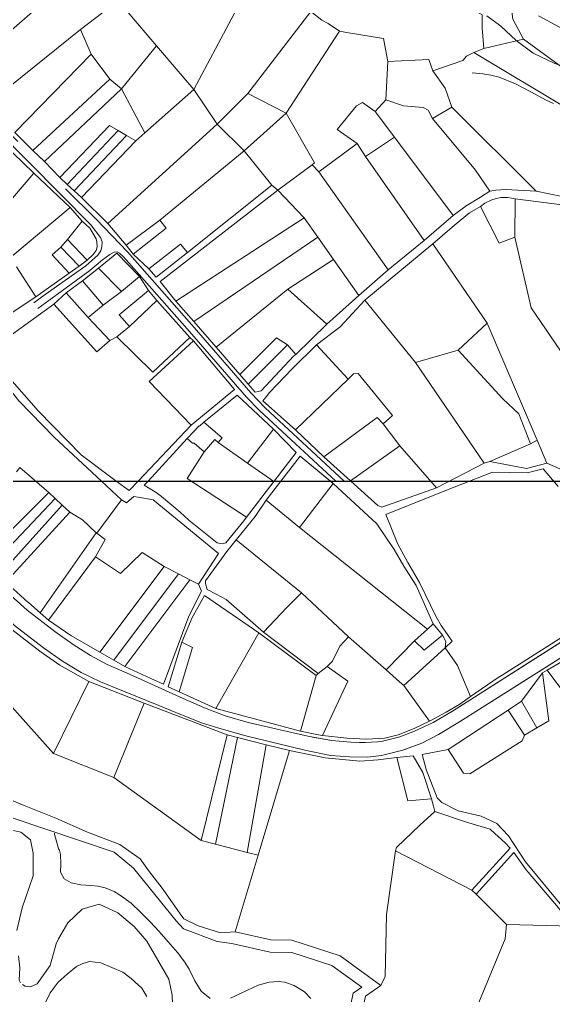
# Model space of a CAD drawing. Header units: metres. Extents: x 548946 to 557077, y 1838800 to 1845419.
# Drawn here: x 552452 to 552785, y 1839679 to 1840288 of the extents above; entities that cross this region are included whole.
import ezdxf

# ---------------------------------------------------------------- set-up
doc = ezdxf.new("R2010")
doc.units = ezdxf.units.M
doc.header["$LTSCALE"] = 28
doc.linetypes.add('MEDIUM_DASHED', pattern=[4.5, 3, -1.5])
for name, color, linetype, lineweight in [('1', 7, 'Continuous', 13), ('10', 7, 'Continuous', 13), ('2', 7, 'Continuous', 13), ('22', 7, 'Continuous', 13), ('60', 7, 'Continuous', 25)]:
    doc.layers.add(name, color=color, linetype=linetype, lineweight=lineweight)

msp = doc.modelspace()

# ---------------------------------------------------------------- linework, layer by layer
at = {"layer": '1'}
for points in [[(552968.54, 1840129.64), (552970.62, 1840135.64), (552971.24, 1840151), (552968.68, 1840164.7), (552963, 1840177.41), (552956.86, 1840188.39), (552947.02, 1840203.49), (552938.03, 1840212.07), (552924.9, 1840221.88), (552916.03, 1840228.28), (552904.85, 1840235.59), (552891.54, 1840241.1), (552879.54, 1840244.18), (552850.12, 1840247.9), (552833.99, 1840249.61), (552818.1, 1840251.6), (552801.41, 1840254.92), (552785.91, 1840260.33), (552772.38, 1840266.72), (552761.77, 1840274.74), (552752.25, 1840283.53), (552743.38, 1840289.93)], [(552775.74, 1840290.11), (552791.48, 1840281.57), (552811.42, 1840271.89), (552825.95, 1840267.69), (552831.69, 1840266.37), (552839.71, 1840264.39), (552844.82, 1840262.87), (552852.44, 1840260.98), (552857.35, 1840260.09), (552864.57, 1840258.28), (552869.37, 1840257.25), (552877.13, 1840255.25), (552882.19, 1840254.24), (552892.06, 1840251.95), (552898.91, 1840249.97), (552906.22, 1840247.39), (552913.38, 1840244.93), (552918.64, 1840243.3), (552923.72, 1840240.87), (552931.56, 1840236.92)], [(552734.32, 1840254.47), (552741, 1840253.78), (552746.02, 1840253.03), (552751.1, 1840251.77), (552761.32, 1840247.56), (552770.97, 1840242.64), (552780.38, 1840237.44), (552785.03, 1840235.35)], [(552445.26, 1839782.74), (552452.82, 1839781.23), (552458.87, 1839776.31), (552460.38, 1839767.99), (552460.38, 1839753.99), (552453.57, 1839733.94), (552450.17, 1839719.94)], [(552453.73, 1839686.13), (552455.46, 1839685.14), (552458.87, 1839684.76), (552463.02, 1839686.65), (552470.96, 1839698), (552474.81, 1839711.58), (552476.26, 1839714.66), (552482.15, 1839724.64), (552491.05, 1839733.14), (552501.71, 1839736.27), (552513.31, 1839730.95), (552523.46, 1839722.36), (552531.34, 1839713.27), (552545.13, 1839689.41), (552547.21, 1839679.54), (552547.58, 1839669.22), (552547.86, 1839665.49)], [(552451.31, 1839704.05), (552452.06, 1839696.49), (552451.68, 1839688.92), (552452.57, 1839687.14)], [(552466.65, 1839672.13), (552471.14, 1839680.95), (552476, 1839687.6), (552481.69, 1839692.65), (552487.55, 1839697.32), (552491.37, 1839699.18), (552495.66, 1839700.43), (552502.62, 1839699.77), (552516.41, 1839693.87), (552521.66, 1839689.9), (552528.31, 1839683.87), (552531.35, 1839678.61)]]:
    msp.add_lwpolyline(points, dxfattribs=at)
at = {"layer": '10'}
for p, q in [((552560.67, 1840244.13), (552602.64, 1840322.99)), ((552413.61, 1840252.22), (552478.04, 1840308.39)), ((552503.84, 1840292.04), (552489.94, 1840281.49)), ((552633.71, 1840292.77), (552594.27, 1840241.58)), ((552431.89, 1840234.85), (552489.94, 1840281.49)), ((552496.67, 1840266.04), (552489.94, 1840281.49)), ((552618.33, 1840229.39), (552651.48, 1840280.38)), ((552515.61, 1840244.44), (552537.32, 1840271.34)), ((552560.67, 1840244.13), (552537.32, 1840271.34)), ((552766.27, 1840275.5), (552741.54, 1840269.65)), ((552766.27, 1840275.5), (552804.09, 1840247.96)), ((552449.07, 1840217.27), (552496.67, 1840266.04)), ((552496.67, 1840266.04), (552508.25, 1840250.55)), ((552741.54, 1840269.65), (552735.24, 1840267.22)), ((552680.43, 1840237.69), (552681.75, 1840261.53)), ((552460.17, 1840206.16), (552508.25, 1840250.55)), ((552508.25, 1840250.55), (552515.61, 1840244.44)), ((552467.46, 1840199.21), (552515.61, 1840244.44)), ((552530.12, 1840217.18), (552515.61, 1840244.44)), ((552594.27, 1840241.58), (552575.33, 1840222.48)), ((552618.33, 1840229.39), (552594.27, 1840241.58)), ((552673.81, 1840230.46), (552680.43, 1840237.69)), ((552592.06, 1840205.78), (552618.33, 1840229.39)), ((552709.48, 1840225.93), (552721.69, 1840233.13)), ((552721.69, 1840233.13), (552774.26, 1840180.75)), ((552507.13, 1840160.61), (552575.33, 1840222.48)), ((552575.33, 1840222.48), (552592.06, 1840205.78)), ((552460.17, 1840206.16), (552449.07, 1840217.27)), ((552481.66, 1840184.92), (552513.57, 1840218.53)), ((552513.57, 1840218.53), (552518.74, 1840215.48)), ((552524.45, 1840212.15), (552530.12, 1840217.18)), ((552486.13, 1840180.92), (552518.74, 1840215.48)), ((552490.54, 1840176.74), (552524.45, 1840212.15)), ((552518.74, 1840215.48), (552524.45, 1840212.15)), ((552662.5, 1840210.51), (552667.71, 1840202.25)), ((552685.79, 1840214.41), (552722.5, 1840165.48)), ((552460.82, 1840191.92), (552447.68, 1840204.6)), ((552467.46, 1840199.21), (552460.17, 1840206.16)), ((552539.41, 1840162.57), (552592.06, 1840205.78)), ((552592.06, 1840205.78), (552609.39, 1840184.46)), ((552477.06, 1840189.29), (552467.46, 1840199.21)), ((552667.71, 1840202.25), (552704.32, 1840149.96)), ((552460.82, 1840191.92), (552483.44, 1840170.6)), ((552612.99, 1840181.4), (552634.52, 1840197.24)), ((552638.58, 1840192.74), (552681.82, 1840131.7)), ((552481.66, 1840184.92), (552477.06, 1840189.29)), ((552486.13, 1840180.92), (552481.66, 1840184.92)), ((552490.54, 1840176.74), (552486.13, 1840180.92)), ((552556.68, 1840142.52), (552609.39, 1840184.46)), ((552609.39, 1840184.46), (552612.99, 1840181.4)), ((552612.99, 1840181.4), (552629.49, 1840164.05)), ((552774.26, 1840180.75), (552803.94, 1840174.7)), ((552507.13, 1840160.61), (552490.54, 1840176.74)), ((552760.95, 1840151.95), (552761.06, 1840175.97)), ((552483.44, 1840170.6), (552446.59, 1840139.55)), ((552483.44, 1840170.6), (552491.08, 1840162.11)), ((552481.8, 1840150.64), (552491.08, 1840162.11)), ((552518.56, 1840147.03), (552539.41, 1840162.57)), ((552549.48, 1840112.21), (552629.49, 1840164.05)), ((552704.32, 1840149.96), (552722.5, 1840165.48)), ((552518.56, 1840147.03), (552507.13, 1840160.61)), ((552481.8, 1840150.64), (552477.7, 1840145.9)), ((552494.06, 1840137.74), (552481.8, 1840150.64)), ((552560.64, 1840099.52), (552638.04, 1840151.95)), ((552681.82, 1840131.7), (552704.32, 1840149.96)), ((552489.2, 1840134.07), (552477.7, 1840145.9)), ((552518.56, 1840147.03), (552522.78, 1840141.46)), ((552667.26, 1840112.79), (552709.78, 1840147.94)), ((552709.78, 1840147.94), (552743.63, 1840098.36)), ((552494.06, 1840137.74), (552489.2, 1840134.07)), ((552522.78, 1840141.46), (552532.54, 1840132.31)), ((552619.25, 1840119.53), (552647.83, 1840138.1)), ((552647.83, 1840138.1), (552663.53, 1840115.72)), ((552462.12, 1840114.93), (552450.14, 1840133.52)), ((552489.2, 1840134.07), (552482.94, 1840129.67)), ((552491.15, 1840124.81), (552501.31, 1840132.68)), ((552501.31, 1840132.68), (552515.66, 1840118.26)), ((552681.82, 1840131.7), (552663.53, 1840115.72)), ((552482.94, 1840129.67), (552462.12, 1840114.93)), ((552480.98, 1840117.37), (552491.15, 1840124.81)), ((552491.15, 1840124.81), (552504.2, 1840109.76)), ((552515.66, 1840118.26), (552526.73, 1840127.57)), ((552526.73, 1840127.57), (552532.4, 1840118.83)), ((552532.4, 1840118.83), (552537.69, 1840112.64)), ((552574.7, 1840083.53), (552619.25, 1840119.53)), ((552643.67, 1840097.8), (552619.25, 1840119.53)), ((552462.12, 1840114.93), (552447.41, 1840105.01)), ((552473.28, 1840110.18), (552480.98, 1840117.37)), ((552480.98, 1840117.37), (552494.8, 1840101.95)), ((552504.2, 1840109.76), (552515.66, 1840118.26)), ((552537.69, 1840112.64), (552520.49, 1840096.28)), ((552558.25, 1840089.45), (552537.69, 1840112.64)), ((552663.53, 1840115.72), (552643.67, 1840097.8)), ((552667.26, 1840112.79), (552698.92, 1840073.83)), ((552494.8, 1840101.95), (552504.2, 1840109.76)), ((552494.8, 1840101.95), (552508.26, 1840087.55)), ((552520.49, 1840096.28), (552512.71, 1840089.82)), ((552560.64, 1840099.52), (552574.7, 1840083.53)), ((552624.2, 1840078.99), (552643.67, 1840097.8)), ((552725.54, 1840081.52), (552743.63, 1840098.36)), ((552512.71, 1840089.82), (552508.26, 1840087.55)), ((552558.25, 1840089.45), (552560.39, 1840087.41)), ((552574.7, 1840083.53), (552589.41, 1840066.35)), ((552594.57, 1840060.38), (552619, 1840084.87)), ((552619, 1840084.87), (552624.2, 1840078.99)), ((552637.21, 1840084.83), (552656.9, 1840063.52)), ((552589.41, 1840066.35), (552594.57, 1840060.38)), ((552624.14, 1840031.98), (552656.9, 1840063.52)), ((552525.97, 1840000), (552559.06, 1840034.91)), ((552689.16, 1840021.94), (552678.73, 1840035.59)), ((552624.42, 1840017.75), (552610.44, 1840032.43)), ((552624.14, 1840031.98), (552641.84, 1840015.07)), ((552532.13, 1840000), (552556.56, 1840026.49)), ((552575.93, 1840024), (552594.2, 1840011.14)), ((552712.12, 1839995.71), (552689.16, 1840021.94)), ((552774.81, 1840025.58), (552780.95, 1840011.24)), ((552626.94, 1840015.48), (552614.95, 1840000)), ((552626.94, 1840015.48), (552645.88, 1840000)), ((552626.94, 1840015.48), (552647.6, 1839998.59)), ((552780.95, 1840011.24), (552815.24, 1839996.12)), ((552503.02, 1840000), (552515.51, 1839988.37)), ((552529.76, 1839997.43), (552532.13, 1840000)), ((552614.95, 1840000), (552605.76, 1839988.13)), ((552647.6, 1839998.59), (552626.6, 1839970.97)), ((552647.6, 1839998.59), (552646.05, 1840000)), ((552658.37, 1840000.2), (552658.59, 1840000)), ((552428.36, 1839951.15), (552470.3, 1839992.98)), ((552470.3, 1839992.98), (552474.25, 1839989.2)), ((552433.18, 1839945.98), (552474.25, 1839989.2)), ((552438.5, 1839940.43), (552478.56, 1839985.06)), ((552474.25, 1839989.2), (552478.56, 1839985.06)), ((552478.56, 1839985.06), (552483.33, 1839980.53)), ((552515.51, 1839988.37), (552500.07, 1839967.49)), ((552605.76, 1839988.13), (552626.6, 1839970.97)), ((552443.41, 1839936.99), (552483.33, 1839980.53)), ((552591.85, 1839975.14), (552580.64, 1839961.46)), ((552464.75, 1839917.95), (552499.72, 1839967.82)), ((552500.07, 1839967.49), (552499.72, 1839967.82)), ((552626.6, 1839970.97), (552706.37, 1839907.73)), ((552587.06, 1839963.34), (552581.24, 1839956.06)), ((552587.06, 1839963.34), (552627.8, 1839930.3)), ((552576, 1839954.81), (552563.56, 1839935.8)), ((552470.02, 1839913.34), (552499.4, 1839952.87)), ((552542.25, 1839946.8), (552502.06, 1839893.34)), ((552510.74, 1839888.37), (552551.14, 1839942.21)), ((552542.25, 1839946.8), (552551.14, 1839942.21)), ((552551.14, 1839942.21), (552558.25, 1839938.54)), ((552627.8, 1839930.3), (552657.24, 1839902.89)), ((552457.48, 1839924.3), (552464.75, 1839917.95)), ((552464.75, 1839917.95), (552470.02, 1839913.34)), ((552601.29, 1839905.41), (552574.41, 1839858.26)), ((552601.29, 1839905.41), (552636.98, 1839878.85)), ((552604.1, 1839905.86), (552638.13, 1839880.06)), ((552710.06, 1839911.1), (552706.37, 1839907.73)), ((552715.8, 1839903.96), (552710.06, 1839911.1)), ((552410.86, 1839899.65), (552473.17, 1839830.08)), ((552553.09, 1839899.55), (552544.66, 1839871.74)), ((552657.24, 1839902.89), (552680.55, 1839882.36)), ((552680.55, 1839882.36), (552698.3, 1839900.35)), ((552502.06, 1839893.34), (552510.74, 1839888.37)), ((552717.41, 1839896.14), (552691.68, 1839872.55)), ((552781.15, 1839882.03), (552804.65, 1839895.95)), ((552638.13, 1839880.06), (552643.75, 1839884.37)), ((552778.23, 1839880.37), (552781.15, 1839882.03)), ((552495.23, 1839875.04), (552473.17, 1839830.08)), ((552495.23, 1839875.04), (552529.63, 1839861.53)), ((552636.98, 1839878.85), (552627.17, 1839844.17)), ((552636.98, 1839878.85), (552638.13, 1839880.06)), ((552765.13, 1839862.76), (552778.23, 1839880.37)), ((552544.66, 1839871.74), (552551.49, 1839868.64)), ((552551.49, 1839868.64), (552574.41, 1839858.26)), ((552529.63, 1839861.53), (552510.73, 1839815.15)), ((552529.63, 1839861.53), (552581.49, 1839841.86)), ((552756.82, 1839857.18), (552719.36, 1839832.73)), ((552756.82, 1839857.18), (552765.13, 1839862.76)), ((552766.87, 1839841.66), (552756.82, 1839857.18)), ((552765.13, 1839862.76), (552774.61, 1839846.19)), ((552766.87, 1839841.66), (552774.61, 1839846.19)), ((552581.49, 1839841.86), (552565.2, 1839776.05)), ((552587.94, 1839840.19), (552574.25, 1839773.71)), ((552581.49, 1839841.86), (552587.94, 1839840.19)), ((552587.94, 1839840.19), (552605.77, 1839835.57)), ((552639.45, 1839841.71), (552640.95, 1839841.41)), ((552605.77, 1839835.57), (552593.88, 1839768.51)), ((552605.77, 1839835.57), (552620.33, 1839831.96)), ((552703.16, 1839829.61), (552719.36, 1839832.73)), ((552473.17, 1839830.08), (552510.73, 1839815.15)), ((552620.33, 1839831.96), (552600.75, 1839766.79)), ((552687.33, 1839827.64), (552697.47, 1839828.79)), ((552565.2, 1839776.05), (552510.73, 1839815.15)), ((552565.2, 1839776.05), (552574.25, 1839773.71)), ((552574.25, 1839773.71), (552593.88, 1839768.51)), ((552600.75, 1839766.79), (552586.39, 1839719.01)), ((552593.88, 1839768.51), (552600.75, 1839766.79)), ((552796.94, 1839722.45), (552755.68, 1839723.5))]:
    msp.add_line(p, q, dxfattribs=at)
for points in [[(552717.71, 1840307.35), (552733.63, 1840294.65), (552740.51, 1840290.74), (552740.51, 1840282.58), (552741.54, 1840269.65)], [(552737.26, 1840308.54), (552747.75, 1840306.18), (552757.93, 1840300.52), (552759.59, 1840287.96), (552766.27, 1840275.5)], [(552503.84, 1840292.04), (552516.17, 1840296.18), (552537.32, 1840271.34)], [(552651.48, 1840280.38), (552644.46, 1840285.15), (552640.62, 1840287.39), (552633.71, 1840292.77)], [(552651.48, 1840280.38), (552657.19, 1840279.4), (552679, 1840275.91), (552681.75, 1840261.53)], [(552709.68, 1840255.81), (552728.54, 1840262.16), (552730.73, 1840264.85), (552735.24, 1840267.22)], [(552735.24, 1840267.22), (552794.95, 1840231.46), (552802.06, 1840232.34)], [(552681.75, 1840261.53), (552707.19, 1840262.88), (552709.68, 1840255.81)], [(552721.69, 1840233.13), (552717.36, 1840245.02), (552709.68, 1840255.81)], [(552530.12, 1840217.18), (552560.67, 1840244.13), (552575.33, 1840222.48)], [(552662.5, 1840210.51), (552650.04, 1840219.18), (552662.14, 1840233.9), (552665.93, 1840236.07), (552673.81, 1840230.46)], [(552680.43, 1840237.69), (552691.54, 1840233.92), (552703.83, 1840232.87), (552706.91, 1840231.15), (552709.48, 1840225.93)], [(552618.33, 1840229.39), (552635.92, 1840198.44), (552634.52, 1840197.24)], [(552667.71, 1840202.25), (552685.79, 1840214.41), (552673.81, 1840230.46)], [(552709.48, 1840225.93), (552736.29, 1840193.77), (552745.36, 1840180.71)], [(552477.06, 1840189.29), (552508.13, 1840221.74), (552513.57, 1840218.53)], [(552634.52, 1840197.24), (552638.58, 1840192.74), (552662.5, 1840210.51)], [(552415.46, 1840170.48), (552428.12, 1840155.99), (552434.04, 1840160.85), (552460.82, 1840191.92)], [(552612.99, 1840181.4), (552539.6, 1840124.36), (552549.48, 1840112.21), (552560.64, 1840099.52)], [(552745.36, 1840180.71), (552739.48, 1840177.07), (552730.64, 1840171.63), (552722.5, 1840165.48)], [(552774.26, 1840180.75), (552755.38, 1840181.82), (552748.97, 1840181.32), (552745.36, 1840180.71)], [(552739.46, 1840171.18), (552742.18, 1840173.25), (552746.53, 1840175.31), (552748.63, 1840175.98), (552752.14, 1840176.68), (552756.49, 1840176.81), (552761.06, 1840175.97)], [(552761.06, 1840175.97), (552793.5, 1840171.84), (552833.81, 1840162.07)], [(552709.78, 1840147.94), (552723.35, 1840159.63), (552732.7, 1840167.29), (552739.46, 1840171.18)], [(552739.46, 1840171.18), (552751.16, 1840148.38), (552760.95, 1840151.95)], [(552491.08, 1840162.11), (552495.79, 1840157.57), (552497.68, 1840154.46), (552499.66, 1840151.09), (552500.22, 1840149.05), (552500.31, 1840146.08), (552499.77, 1840143.74), (552497.9, 1840141.33), (552494.06, 1840137.74)], [(552522.78, 1840141.46), (552543.52, 1840157.6), (552539.41, 1840162.57)], [(552629.49, 1840164.05), (552638.04, 1840151.95), (552647.83, 1840138.1)], [(552760.95, 1840151.95), (552771.03, 1840108.03), (552797.89, 1840068.65)], [(552482.94, 1840129.67), (552472.41, 1840141.13), (552477.7, 1840145.9)], [(552532.54, 1840132.31), (552552.43, 1840147.67), (552556.68, 1840142.52)], [(552501.31, 1840132.68), (552512.6, 1840142.1), (552526.73, 1840127.57)], [(552532.54, 1840132.31), (552537.18, 1840127.01), (552556.68, 1840142.52)], [(552532.4, 1840118.83), (552514.12, 1840103.66), (552520.49, 1840096.28)], [(552637.21, 1840084.83), (552652.06, 1840096.2), (552667.26, 1840112.79)], [(552473.28, 1840110.18), (552432.33, 1840080.8), (552438.46, 1840074.27), (552437.57, 1840073.44), (552445.92, 1840063.99), (552463.83, 1840043.48), (552490.36, 1840016.4), (552512.33, 1840000)], [(552473.28, 1840110.18), (552500.15, 1840080.48), (552508.26, 1840087.55)], [(552745.38, 1840012.16), (552770.7, 1840023.18), (552774.81, 1840025.58), (552743.63, 1840098.36)], [(552558.25, 1840089.45), (552535.06, 1840067.91), (552512.71, 1840089.82)], [(552589.41, 1840066.35), (552612.22, 1840089.3), (552619, 1840084.87)], [(552560.39, 1840087.41), (552532.74, 1840062.1), (552559.06, 1840034.91)], [(552559.06, 1840034.91), (552586.14, 1840057.12), (552560.39, 1840087.41)], [(552637.21, 1840084.83), (552621.77, 1840069.75), (552607.85, 1840055.29), (552605.81, 1840052.5), (552603.81, 1840050.11), (552624.14, 1840031.98)], [(552594.57, 1840060.38), (552598.96, 1840055.5), (552602.67, 1840056.32), (552623.13, 1840078.1), (552624.2, 1840078.99)], [(552725.54, 1840081.52), (552698.92, 1840073.83), (552741.8, 1840011.23)], [(552770.7, 1840023.18), (552763.34, 1840041.96), (552753.45, 1840051.26), (552725.54, 1840081.52)], [(552656.9, 1840063.52), (552660.18, 1840066.81), (552663.09, 1840067.03), (552684.62, 1840040.94), (552678.73, 1840035.59)], [(552445.18, 1840057.83), (552451.51, 1840050.01), (552473.54, 1840027.44), (552503.02, 1840000)], [(552610.44, 1840032.43), (552587.8, 1840053.59), (552566.88, 1840036.67)], [(552641.84, 1840015.07), (552675.02, 1840039.72), (552678.73, 1840035.59)], [(552556.56, 1840026.49), (552564.02, 1840034.47), (552564.11, 1840034.25), (552566.88, 1840036.67)], [(552566.88, 1840036.67), (552578.36, 1840026.96), (552575.93, 1840024)], [(552610.68, 1839999.78), (552594.2, 1840011.14), (552610.44, 1840032.43)], [(552556.56, 1840026.49), (552559.81, 1840023.67), (552560.83, 1840023.59), (552567.11, 1840018.21)], [(552567.11, 1840018.21), (552573.8, 1840025.9), (552575.93, 1840024)], [(552641.84, 1840015.07), (552658.37, 1840000.2), (552689.16, 1840021.94)], [(552567.11, 1840018.21), (552556.62, 1840001.51), (552593.6, 1839977.43)], [(552593.6, 1839977.43), (552610.68, 1839999.78), (552610.85, 1840000), (552624.42, 1840017.75)], [(552712.12, 1839995.71), (552741.8, 1840011.23), (552745.38, 1840012.16)], [(552745.38, 1840012.16), (552768.26, 1840007.81), (552780.95, 1840011.24)], [(552450.07, 1840005.7), (552452.21, 1840008.53), (552470.3, 1839992.98)], [(552787.88, 1839996.7), (552778.54, 1840007.6), (552768.54, 1840005.15), (552746.94, 1840005.47), (552718.24, 1839994.28), (552680.53, 1839979.15), (552687.9, 1839960.67), (552694.07, 1839949.29), (552701.43, 1839936.82), (552711.92, 1839915.3), (552714.89, 1839910.06), (552721.85, 1839900.21), (552717.41, 1839896.14)], [(552512.33, 1840000), (552520.34, 1839994.06), (552525.97, 1840000)], [(552580.64, 1839961.46), (552578.29, 1839960.79), (552575.27, 1839961.58), (552557.48, 1839975.69), (552552.05, 1839980.53), (552540.59, 1839990.36), (552537.17, 1839992.8), (552529.76, 1839997.43)], [(552591.85, 1839975.14), (552593.6, 1839977.43), (552610.85, 1840000)], [(552685.56, 1839957.43), (552674.81, 1839973.36), (552647.6, 1839998.59)], [(552658.59, 1840000), (552675.54, 1839984.75), (552677.85, 1839983.74), (552712.12, 1839995.71)], [(552515.51, 1839988.37), (552518.58, 1839986.4), (552523.15, 1839990.47), (552525.99, 1839990.02), (552535.23, 1839988.26), (552576, 1839954.81)], [(552587.06, 1839963.34), (552588.17, 1839964.72), (552598.95, 1839977.99), (552605.76, 1839988.13)], [(552483.33, 1839980.53), (552491.2, 1839975.91), (552499.72, 1839967.82)], [(552500.07, 1839967.49), (552505.29, 1839963.58), (552499.4, 1839952.87)], [(552499.4, 1839952.87), (552514.86, 1839942.39), (552528.54, 1839955.56), (552542.25, 1839946.8)], [(552604.1, 1839905.86), (552580.93, 1839926.25), (552574.53, 1839929.48), (552568.95, 1839932.32), (552567.95, 1839936.08), (552567.87, 1839937.77), (552581.24, 1839956.06)], [(552710.06, 1839911.1), (552699.34, 1839934.84), (552691.58, 1839946.97), (552685.56, 1839957.43)], [(552443.41, 1839936.99), (552454.93, 1839926.53), (552455.93, 1839925.65), (552457.48, 1839924.3)], [(552510.74, 1839888.37), (552517.68, 1839884.39), (552558.25, 1839938.54), (552563.56, 1839935.8)], [(552563.56, 1839935.8), (552565.48, 1839931.34), (552557.47, 1839915.76), (552541.7, 1839873.39)], [(552627.8, 1839930.3), (552618.65, 1839921.28), (552604.1, 1839905.86)], [(552563.2, 1839921.15), (552567.38, 1839928.6), (552601.29, 1839905.41)], [(552495.23, 1839875.04), (552477.18, 1839885.23), (552464.7, 1839893.95), (552447.1, 1839907.56), (552433.3, 1839920.02)], [(552553.09, 1839899.55), (552559.72, 1839914.96), (552563.2, 1839921.15)], [(552470.02, 1839913.34), (552483.87, 1839903.75), (552502.06, 1839893.34)], [(552733.32, 1839865.75), (552750.45, 1839877.55), (552753.1, 1839878.99), (552806.05, 1839912.62)], [(552715.8, 1839903.96), (552704.26, 1839894.66), (552698.3, 1839900.35), (552706.37, 1839907.73)], [(552553.09, 1839899.55), (552559.75, 1839896.22), (552551.49, 1839868.64)], [(552643.75, 1839884.37), (552647.2, 1839887.66), (552651.77, 1839897.08), (552657.24, 1839902.89)], [(552715.8, 1839903.96), (552717.93, 1839899.96), (552717.41, 1839896.14)], [(552733.32, 1839865.75), (552725.05, 1839885.05), (552717.41, 1839896.14)], [(552393.21, 1839887.16), (552399.21, 1839870.91), (552405.25, 1839858.42), (552416.08, 1839842.84), (552426.89, 1839820.12), (552436.72, 1839805.35), (552454.78, 1839797.68), (552474.56, 1839789.82), (552494.34, 1839781.15), (552514.56, 1839773.37), (552527.13, 1839764.5), (552532.45, 1839757.35), (552541.58, 1839745.38), (552552.05, 1839730.25), (552554.38, 1839727.1), (552563.35, 1839722.77), (552577.3, 1839718.29), (552586.39, 1839719.01)], [(552517.68, 1839884.39), (552533.81, 1839876.88), (552541.7, 1839873.39)], [(552643.75, 1839884.37), (552656.77, 1839875.23), (552640.95, 1839841.41)], [(552680.55, 1839882.36), (552689.07, 1839874.84), (552691.68, 1839872.55), (552707.76, 1839850.37)], [(552822.05, 1839871.16), (552796.38, 1839866.85), (552790.26, 1839869.85), (552781.15, 1839882.03)], [(552778.23, 1839880.37), (552782.17, 1839850.62), (552774.61, 1839846.19)], [(552733.32, 1839865.75), (552726.58, 1839860.92), (552718.17, 1839856.04), (552707.76, 1839850.37)], [(552574.41, 1839858.26), (552627.17, 1839844.17), (552639.45, 1839841.71)], [(552707.76, 1839850.37), (552698.19, 1839845.78), (552688.18, 1839841.81), (552679.87, 1839839.75), (552668.45, 1839839.22), (552656.1, 1839839.65), (552640.95, 1839841.41)], [(552719.36, 1839832.73), (552728.94, 1839817.89), (552732.82, 1839817.59), (552765.48, 1839837.99), (552766.87, 1839841.66)], [(552620.33, 1839831.96), (552642.56, 1839827.41), (552664.25, 1839825.41), (552675.68, 1839826.18), (552687.33, 1839827.64)], [(552687.33, 1839827.64), (552694.09, 1839800.65), (552708.89, 1839802.02)], [(552697.47, 1839828.79), (552703.56, 1839818.28), (552708.89, 1839802.02)], [(552703.16, 1839829.61), (552705.7, 1839820.24), (552712.46, 1839802.64), (552715.36, 1839799.73), (552725.61, 1839794.47), (552739.91, 1839791.06), (552749.67, 1839786.51), (552756.9, 1839778.91), (552767.64, 1839762.63), (552790.21, 1839735.22), (552802.95, 1839718.22), (552801.68, 1839715.96), (552801.91, 1839709.17), (552801.57, 1839692.35), (552801.64, 1839679.85)], [(552708.89, 1839802.02), (552710.25, 1839797.38), (552710.98, 1839794.03)], [(552584.33, 1839711.76), (552575.13, 1839712.95), (552554.17, 1839720.98), (552549.76, 1839725.9), (552523.1, 1839758.8), (552510.94, 1839768.64), (552447.32, 1839790.16), (552429.52, 1839798.86)], [(552686.51, 1839769.42), (552687.17, 1839771.49), (552701.7, 1839785.55), (552710.98, 1839794.03)], [(552710.98, 1839794.03), (552730.66, 1839787.44), (552745.48, 1839783.09), (552748.47, 1839780.39), (552750.57, 1839778.49)], [(552750.57, 1839778.49), (552754.89, 1839774.59), (552757.92, 1839771.1), (552734.09, 1839744.92)], [(552686.51, 1839769.42), (552680.94, 1839729.76), (552679.96, 1839691.2), (552677.41, 1839685.61)], [(552686.51, 1839769.42), (552734.09, 1839744.92), (552736.76, 1839742.51), (552755.68, 1839723.5)], [(552796.94, 1839722.45), (552788.12, 1839733.93), (552767.92, 1839757.75), (552760.2, 1839768.51), (552736.76, 1839742.51)], [(552755.68, 1839723.5), (552754.8, 1839714.65), (552734.85, 1839666.51)], [(552586.39, 1839719.01), (552608.63, 1839713.96), (552621.79, 1839713.74), (552651.95, 1839704.11), (552677.41, 1839685.61)], [(552757.43, 1839588.64), (552739.44, 1839603.1), (552719.99, 1839620.62), (552708.21, 1839627.76), (552687.41, 1839631.82), (552676.28, 1839634.29), (552659.43, 1839638.04), (552654.36, 1839653.83), (552660.08, 1839680.88), (552665.37, 1839684.51), (552646.81, 1839698.09), (552621.75, 1839706.09), (552608.29, 1839706.32), (552584.33, 1839711.76)], [(552712.38, 1839637.51), (552689.78, 1839641.92), (552665.32, 1839647.36), (552662.74, 1839655.4), (552667.72, 1839678.96), (552677.41, 1839685.61)]]:
    msp.add_lwpolyline(points, dxfattribs=at)
at = {"layer": '2'}
for points in [[(552476.42, 1839770.11), (552473.82, 1839779.88), (552473.82, 1839780.61)], [(552570.9, 1839677.37), (552565.31, 1839682.09), (552561.34, 1839688.54), (552557.7, 1839695.69), (552554.99, 1839700.2), (552550.57, 1839706.09), (552544.75, 1839712.86), (552539.1, 1839719.26), (552533.51, 1839725.15), (552527.67, 1839731.01), (552521.56, 1839736.84), (552514.91, 1839741.7), (552511, 1839744.13), (552505.41, 1839746.5), (552500.87, 1839747.56), (552496.42, 1839747.85), (552490.25, 1839748.34), (552484.26, 1839749.63), (552479.83, 1839752.01), (552477.55, 1839756.18), (552477.76, 1839761.4), (552477.51, 1839767.23), (552476.75, 1839770.6)], [(552633.57, 1839677.51), (552629.75, 1839681.51), (552623.33, 1839685.49), (552617.5, 1839687.58), (552613.42, 1839688.04), (552607.74, 1839687.67), (552600.8, 1839685.74), (552590.29, 1839680.81), (552583.6, 1839677.73)]]:
    msp.add_lwpolyline(points, dxfattribs=at)
at = {"layer": '22', "linetype": 'MEDIUM_DASHED'}
msp.add_line((552562.27, 1840094.03), (552596.21, 1840055.05), dxfattribs=at)
at = {"layer": '22'}
for p, q in [((552593.5, 1840052.34), (552601.69, 1840043.98)), ((552649.31, 1840000), (552601.69, 1840043.98)), ((552485.33, 1839898.07), (552496.31, 1839891.37)), ((552506.6, 1839885.65), (552496.31, 1839891.37)), ((552506.6, 1839885.65), (552518.58, 1839880.4)), ((552506.6, 1839885.65), (552518.58, 1839880.4))]:
    msp.add_line(p, q, dxfattribs=at)
at = {"layer": '22', "linetype": 'MEDIUM_DASHED'}
for points in [[(552496.51, 1840159.81), (552388.76, 1840268.14), (552330.44, 1840326.45)], [(552332.68, 1840329.17), (552391.14, 1840270.8), (552499.82, 1840163.24)], [(552562.27, 1840094.03), (552519.3, 1840142.87), (552499.82, 1840163.24)], [(552496.51, 1840159.81), (552502.48, 1840151.79), (552503.51, 1840149.05), (552503.38, 1840146.23), (552502.58, 1840143.52), (552500.78, 1840140.83), (552493.41, 1840134.2), (552468.04, 1840116.24), (552460.85, 1840111.2)], [(552463.27, 1840107.57), (552470.23, 1840112.47), (552495.78, 1840131.27), (552503.63, 1840137.91), (552508.3, 1840141.28), (552511.04, 1840142.62), (552512.75, 1840142.82), (552514.41, 1840142.12), (552516.72, 1840139.74), (552526.67, 1840128.81), (552557.91, 1840093.3), (552593.5, 1840052.34)]]:
    msp.add_lwpolyline(points, dxfattribs=at)
at = {"layer": '22'}
for points in [[(552596.21, 1840055.05), (552605.16, 1840045.72), (552654.53, 1840000)], [(552485.33, 1839898.07), (552473.9, 1839906.17), (552456.66, 1839919.43), (552444.48, 1839930.55), (552386.45, 1839987.71)], [(552377.54, 1839979.75), (552435.96, 1839921.63), (552448.9, 1839909.95), (552466.91, 1839896.02), (552478.74, 1839887.77), (552490.37, 1839880.65), (552502.55, 1839874.78), (552538.92, 1839860.01)], [(552634.63, 1839840.45), (552646.62, 1839838.27), (552658.65, 1839837.31), (552663.92, 1839836.98), (552667.51, 1839836.97), (552675.48, 1839837.42), (552678.28, 1839837.93), (552689.11, 1839840.63), (552698.41, 1839844.04), (552709.94, 1839849.58), (552721.97, 1839856.62), (552867.06, 1839948.8)], [(552634.63, 1839840.45), (552646.62, 1839838.27), (552658.65, 1839837.31), (552663.92, 1839836.98), (552667.51, 1839836.97), (552675.48, 1839837.42), (552678.28, 1839837.93), (552689.11, 1839840.63), (552698.41, 1839844.04), (552709.94, 1839849.58), (552721.97, 1839856.62), (552867.06, 1839948.8)], [(552871.05, 1839941.32), (552726.35, 1839849.89), (552713.29, 1839842.08), (552702.98, 1839836.66), (552691.04, 1839832.29), (552679.33, 1839829.27), (552677.65, 1839828.93), (552668.91, 1839827.86), (552657.96, 1839828.03), (552645.84, 1839829.02), (552629.87, 1839832.18), (552613.67, 1839836.17)], [(552485.33, 1839898.07), (552473.9, 1839906.17), (552456.66, 1839919.43)], [(552518.58, 1839880.4), (552553.95, 1839864.53), (552567.43, 1839858.62), (552580.29, 1839853.71), (552594.67, 1839849.55), (552631.88, 1839840.95), (552646.62, 1839838.27), (552658.65, 1839837.31), (552663.92, 1839836.98), (552667.51, 1839836.97), (552675.48, 1839837.42), (552678.28, 1839837.93), (552689.11, 1839840.63), (552698.41, 1839844.04), (552709.94, 1839849.58), (552721.97, 1839856.62), (552808.53, 1839911.61)], [(552518.58, 1839880.4), (552553.95, 1839864.53), (552567.43, 1839858.62), (552580.29, 1839853.71), (552594.67, 1839849.55), (552631.88, 1839840.95), (552646.62, 1839838.27), (552658.65, 1839837.31), (552663.92, 1839836.98), (552667.51, 1839836.97), (552675.48, 1839837.42), (552678.28, 1839837.93), (552689.11, 1839840.63), (552698.41, 1839844.04), (552709.94, 1839849.58), (552721.97, 1839856.62), (552808.53, 1839911.61)], [(552817.98, 1839907.79), (552726.35, 1839849.89), (552713.29, 1839842.08), (552712.3, 1839841.56)], [(552565.54, 1839849.39), (552549.37, 1839855.74), (552538.92, 1839860.01)], [(552693.46, 1839833.18), (552691.04, 1839832.29), (552679.33, 1839829.27), (552677.65, 1839828.93), (552668.91, 1839827.86), (552657.96, 1839828.03), (552645.84, 1839829.02), (552629.87, 1839832.18), (552593.2, 1839841.21), (552576.28, 1839846.04), (552565.54, 1839849.39)]]:
    msp.add_lwpolyline(points, dxfattribs=at)
at = {"layer": '60'}
msp.add_line((551000, 1840000), (557000, 1840000), dxfattribs=at)

doc.saveas('drawing.dxf')
